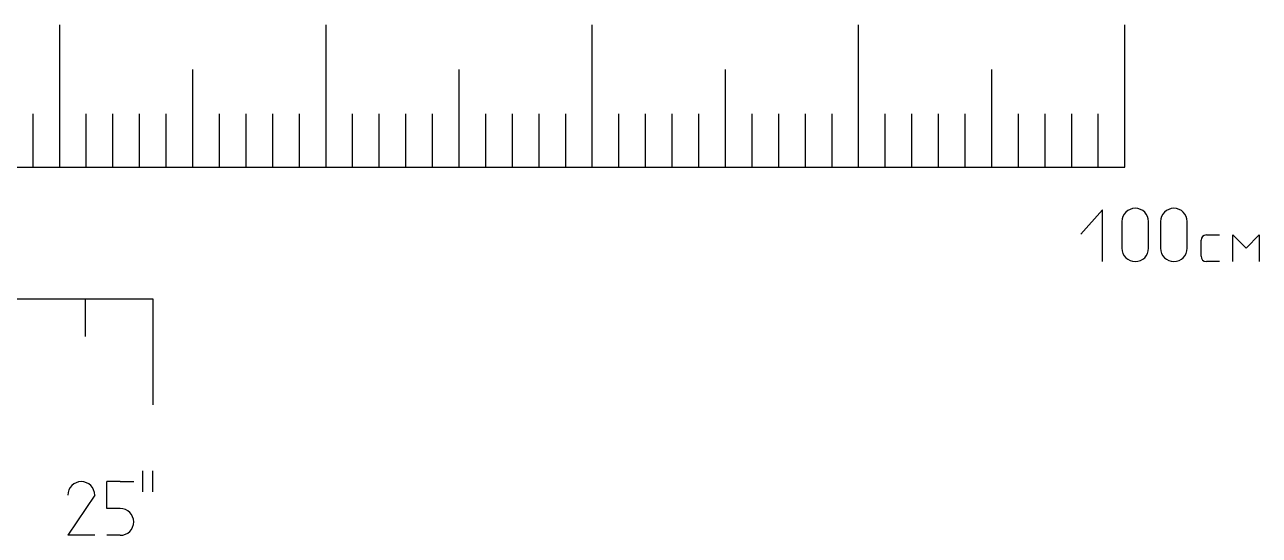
# Model space of a CAD drawing. Extents: x -1.14 to 1.28, y -2.88 to -1.9.
# Drawn here: x -0.5503 to -0.0867, y -2.8755 to -2.6837 of the extents above; entities that cross this region are included whole.
import ezdxf

# ---------------------------------------------------------------- set-up
doc = ezdxf.new("R2010")
doc.units = 0
doc.header["$MEASUREMENT"] = 0
doc.layers.get('0').update_dxf_attribs({"linetype": 'CONTINUOUS'})

# ---------------------------------------------------------------- blocks, each defined once
blk = doc.blocks.new('SM')
for p, q in [((60, 4.944833), (60, 10.298567)), ((70, 4.944833), (70, 10.298567)), ((80, 4.944833), (80, 10.298567)), ((90, 4.944833), (90, 10.298567)), ((100, 4.944833), (100, 10.298567)), ((65, 4.944833), (65, 8.617329)), ((75, 4.944833), (75, 8.617329)), ((85, 4.944833), (85, 8.617329)), ((95, 4.944833), (95, 8.617329)), ((59, 4.944833), (59, 6.944833)), ((61, 4.944833), (61, 6.944833)), ((62, 4.944833), (62, 6.944833)), ((63, 4.944833), (63, 6.944833)), ((64, 4.944833), (64, 6.944833)), ((66, 4.944833), (66, 6.944833)), ((67, 4.944833), (67, 6.944833)), ((68, 4.944833), (68, 6.944833)), ((69, 4.944833), (69, 6.944833)), ((71, 4.944833), (71, 6.944833)), ((72, 4.944833), (72, 6.944833)), ((73, 4.944833), (73, 6.944833)), ((74, 4.944833), (74, 6.944833)), ((76, 4.944833), (76, 6.944833)), ((77, 4.944833), (77, 6.944833)), ((78, 4.944833), (78, 6.944833)), ((79, 4.944833), (79, 6.944833)), ((81, 4.944833), (81, 6.944833)), ((82, 4.944833), (82, 6.944833)), ((83, 4.944833), (83, 6.944833)), ((84, 4.944833), (84, 6.944833)), ((86, 4.944833), (86, 6.944833)), ((87, 4.944833), (87, 6.944833)), ((88, 4.944833), (88, 6.944833)), ((89, 4.944833), (89, 6.944833)), ((91, 4.944833), (91, 6.944833)), ((92, 4.944833), (92, 6.944833)), ((93, 4.944833), (93, 6.944833)), ((94, 4.944833), (94, 6.944833)), ((96, 4.944833), (96, 6.944833)), ((97, 4.944833), (97, 6.944833)), ((98, 4.944833), (98, 6.944833)), ((99, 4.944833), (99, 6.944833)), ((0, 4.944833), (100, 4.944833)), ((99.155961, 3.338751), (98.349435, 2.425476)), ((99.155961, 1.400076), (99.155961, 3.338751)), ((100.386893, 3.400076), (100.386893, 3.400076)), ((101.83864, 3.400076), (101.83864, 3.400076)), ((99.886893, 2.900076), (99.886893, 1.900076)), ((100.886893, 1.900076), (100.886893, 2.900076)), ((101.33864, 2.900076), (101.33864, 1.900076)), ((102.33864, 1.900076), (102.33864, 2.900076)), ((103.057361, 2.400076), (103.545595, 2.400076)), ((104.045595, 1.400076), (104.045595, 2.400076)), ((104.045595, 2.400076), (104.545595, 1.900076)), ((104.545595, 1.900076), (105.045595, 2.400076)), ((105.045595, 2.400076), (105.045595, 1.400076)), ((102.857361, 1.600076), (102.857361, 2.200076)), ((100.386893, 1.400076), (100.386893, 1.400076)), ((101.83864, 1.400076), (101.83864, 1.400076)), ((103.545595, 1.400076), (103.057361, 1.400076)), ((0, 0), (63.5, 0)), ((60.96, 0), (60.96, -1.41761)), ((63.5, 0), (63.5, -3.980818)), ((63.106608, -6.462363), (63.106608, -7.248227)), ((63.479945, -6.462363), (63.479945, -7.248227)), ((60.810439, -6.866223), (60.810439, -6.866223)), ((61.769976, -7.874408), (61.769976, -6.866223)), ((62.274069, -6.866223), (61.769976, -6.866223)), ((62.274069, -6.866223), (62.274069, -6.866223)), ((62.274069, -6.866223), (62.778161, -6.866223)), ((61.314531, -7.370316), (60.306346, -8.882593)), ((61.769976, -7.370316), (61.769976, -7.370316)), ((62.274069, -7.874408), (61.769976, -7.874408)), ((62.274069, -7.874408), (62.274069, -7.874408)), ((62.778161, -8.3785), (62.778161, -8.3785)), ((61.314531, -8.882593), (60.306346, -8.882593)), ((60.810439, -8.882593), (60.810439, -8.882593)), ((62.274069, -8.882593), (61.769976, -8.882593)), ((62.274069, -8.882593), (62.274069, -8.882593))]:
    blk.add_line(p, q)
for centre, radius, start, end in [((100.386893, 2.900076), 0.5, 90, 180), ((100.386893, 2.900076), 0.5, 0, 90), ((101.83864, 2.900076), 0.5, 90, 180), ((101.83864, 2.900076), 0.5, 0, 90), ((103.057361, 2.200076), 0.2, 90, 180), ((100.386893, 1.900076), 0.5, 180, 270), ((100.386893, 1.900076), 0.5, 270, 0), ((101.83864, 1.900076), 0.5, 180, 270), ((101.83864, 1.900076), 0.5, 270, 0), ((103.057361, 1.600076), 0.2, 180, 270), ((60.810439, -7.370316), 0.504092, 90, 180), ((60.810439, -7.370316), 0.504092, 0, 90), ((62.274069, -8.3785), 0.504092, 0, 90), ((62.274069, -8.3785), 0.504092, 270, 0)]:
    blk.add_arc(centre, radius, start, end)
blk = doc.blocks.new('RIGHELLO')
at = {"linetype": 'Continuous', "xscale": 0.01, "yscale": 0.01, "zscale": 0.01}
blk.add_blockref('SM', (0.08134, -1.034375), dxfattribs=at)

msp = doc.modelspace()

# ---------------------------------------------------------------- block references
msp.add_blockref('RIGHELLO', (-1.21852, -1.7523, 0.15207))

doc.saveas('drawing.dxf')
